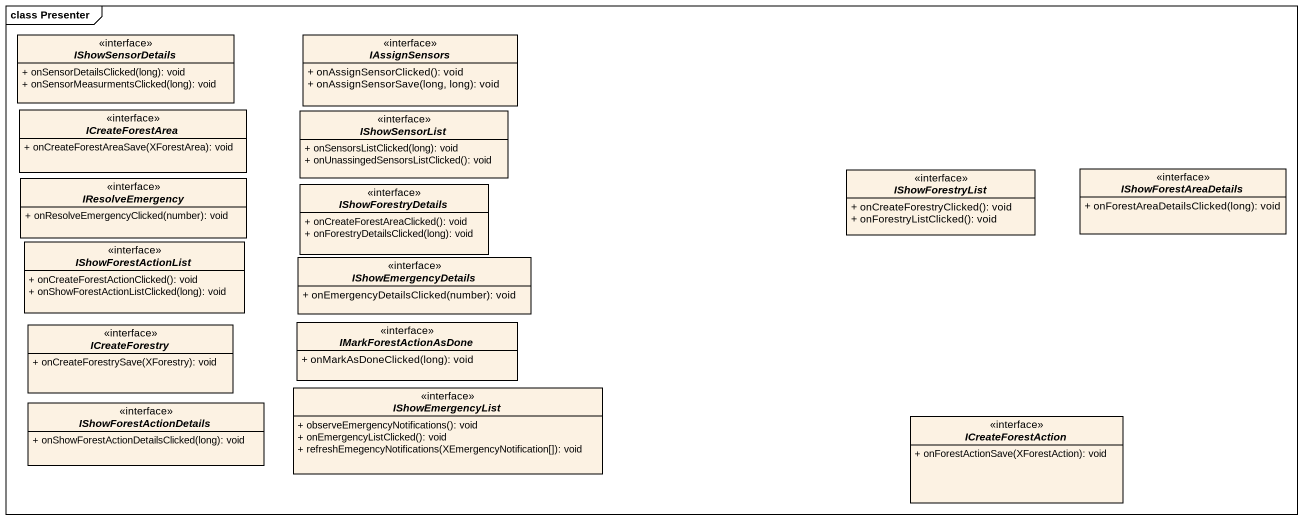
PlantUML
@startuml
mainframe class Presenter
hide circle
hide empty members
skinparam classAttributeIconSize 0
interface IShowSensorDetails <<interface>> {
  + onSensorDetailsClicked(long): void
  + onSensorMeasurmentsClicked(long): void
}
interface IAssignSensors <<interface>> {
  + onAssignSensorClicked(): void
  + onAssignSensorSave(long, long): void
}
interface ICreateForestArea <<interface>> {
  + onCreateForestAreaSave(XForestArea): void
}
interface IShowSensorList <<interface>> {
  + onSensorsListClicked(long): void
  + onUnassingedSensorsListClicked(): void
}
interface IResolveEmergency <<interface>> {
  + onResolveEmergencyClicked(number): void
}
interface IShowForestryList <<interface>> {
  + onCreateForestryClicked(): void
  + onForestryListClicked(): void
}
interface IShowForestAreaDetails <<interface>> {
  + onForestAreaDetailsClicked(long): void
}
interface IShowForestryDetails <<interface>> {
  + onCreateForestAreaClicked(): void
  + onForestryDetailsClicked(long): void
}
interface IShowForestActionList <<interface>> {
  + onCreateForestActionClicked(): void
  + onShowForestActionListClicked(long): void
}
interface IShowEmergencyDetails <<interface>> {
  + onEmergencyDetailsClicked(number): void
}
interface ICreateForestry <<interface>> {
  + onCreateForestrySave(XForestry): void
}
interface IMarkForestActionAsDone <<interface>> {
  + onMarkAsDoneClicked(long): void
}
interface IShowEmergencyList <<interface>> {
  + observeEmergencyNotifications(): void
  + onEmergencyListClicked(): void
  + refreshEmegencyNotifications(XEmergencyNotification[]): void
}
interface IShowForestActionDetails <<interface>> {
  + onShowForestActionDetailsClicked(long): void
}
interface ICreateForestAction <<interface>> {
  + onForestActionSave(XForestAction): void
}
@enduml
